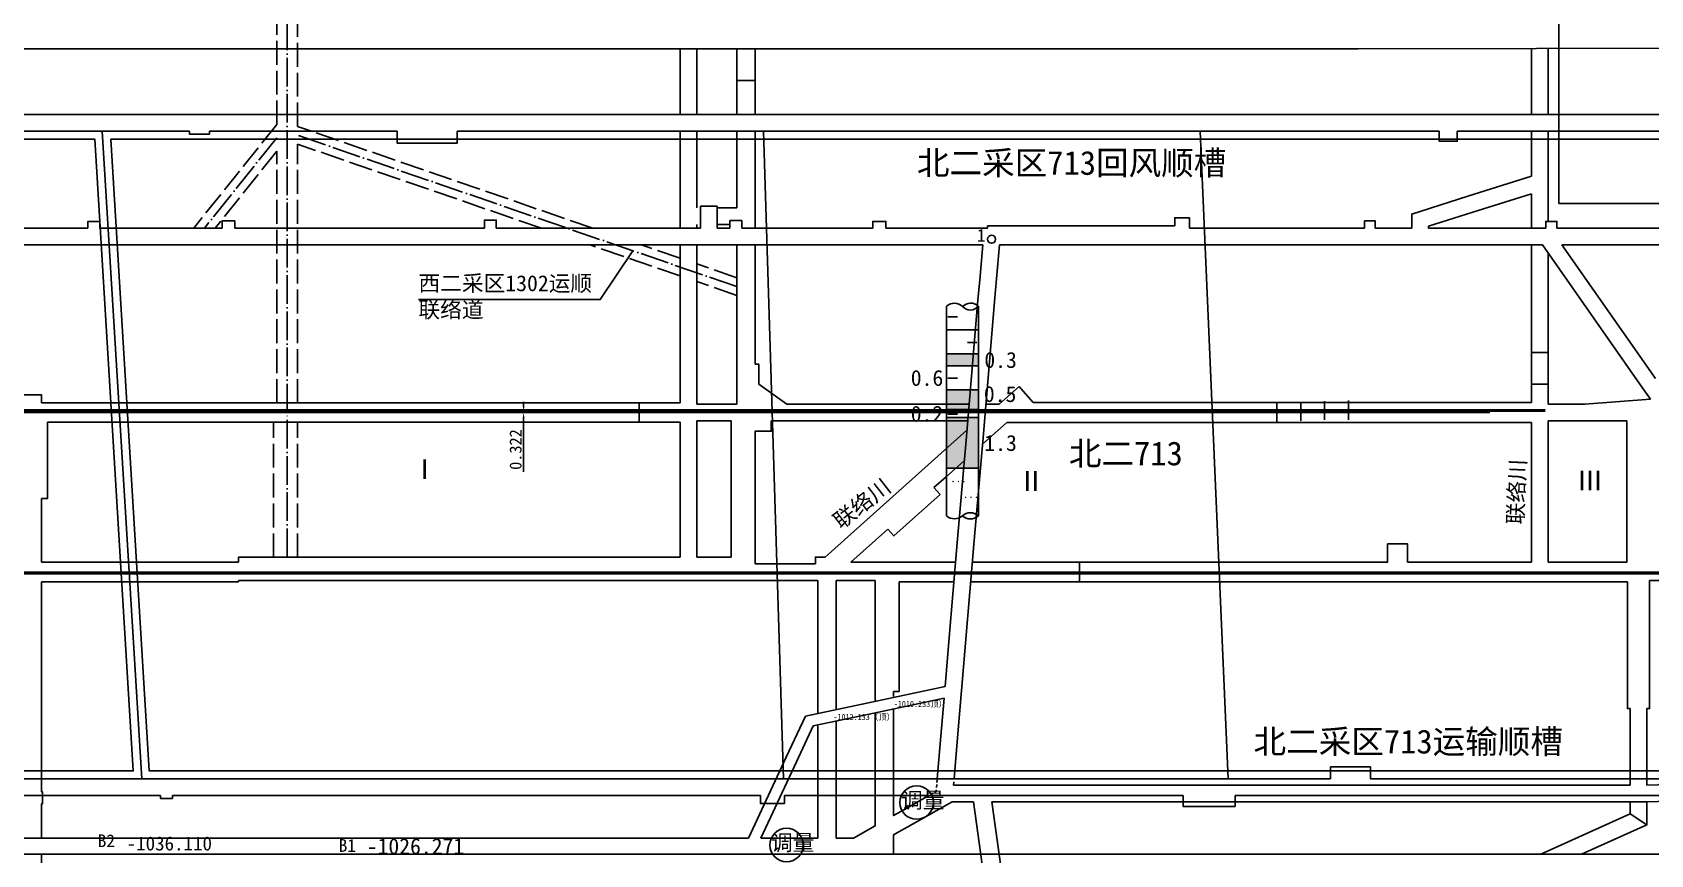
# Model space of a CAD drawing. Header units: millimetres. Extents: x 41513366 to 41522434, y 4590966 to 4600634.
# Drawn here: x 41517393.3 to 41517799.7, y 4596836.5 to 4597043 of the extents above; entities that cross this region are included whole.
import ezdxf

# ---------------------------------------------------------------- set-up
doc = ezdxf.new("R2010")
doc.units = ezdxf.units.MM
doc.header["$PDMODE"] = 35
doc.header["$PDSIZE"] = -5
for name, pattern in [('ACAD_ISO02W100', [15, 12, -3]), ('ACAD_ISO04W100', [30, 24, -3, 0, -3]), ('SJHD', [10, 8, -2]), ('新采区边界(5K)', [150, 125, -5, 15, -5])]:
    doc.linetypes.add(name, pattern=pattern)
doc.layers.get('0').update_dxf_attribs({"lineweight": 18})
doc.layers.get('Defpoints').update_dxf_attribs({"lineweight": 18})
for name, color, linetype, lineweight in [('12-2采区边界线', 7, 'Continuous', 18), ('12煤巷道', 7, 'Continuous', 18), ('2016年12煤进尺', 7, 'Continuous', 18), ('7煤工作面小柱状', 6, 'Continuous', 18), ('7煤工作面编号', 7, 'Continuous', 18), ('7煤巷道', 6, 'Continuous', 18), ('7煤巷道名称', 6, 'Continuous', 18), ('停采线', 255, 'Continuous', 18), ('图纸改动标记', 2, 'Continuous', 18), ('岩巷', 30, 'Continuous', 18), ('工作面月末位置', 7, 'Continuous', 18), ('设计', 4, 'Continuous', 18), ('采空区工作面颜色', 6, 'Continuous', 18)]:
    doc.layers.add(name, color=color, linetype=linetype, lineweight=lineweight)
doc.styles.add('仿宋_GB2312', font='')
doc.styles.add('图签仿宋', font='')
doc.styles.add('正体', font='')
doc.styles.add('正等线体', font='simhei.ttf')
doc.styles.get('仿宋_GB2312').set_extended_font_data('宋体')
doc.styles.get('图签仿宋').set_extended_font_data('宋体')
doc.styles.get('正体').set_extended_font_data('宋体')
doc.dimstyles.new('测量用', dxfattribs={"dimtxt": 3, "dimasz": 2, "dimexe": 0, "dimexo": 0, "dimgap": 0.5, "dimtad": 1, "dimdec": 3, "dimzin": 0, "dimdsep": 46, "dimtxsty": '图签仿宋', "dimcen": 0.09, "dimdle": 4, "dimaunit": 1, "dimadec": 3, "dimazin": 2, "dimtfac": 1, "dimtdec": 3, "dimtix": 1, "dimtmove": 0, "dimatfit": 3, "dimfxl": 1, "dimtolj": 1, "dimarcsym": 1})

# ---------------------------------------------------------------- blocks, each defined once
blk = doc.blocks.new('*D108')
at = {"layer": '2016年12煤进尺', "color": 0, "linetype": 'Continuous', "lineweight": -2, "ltscale": 2}
for p, q in [((41517516.68, 4596949.03), (41517516.68, 4596950.23)), ((41517516.68, 4596947.83), (41517516.68, 4596947.51)), ((41517516.68, 4596946.31), (41517516.68, 4596932.61))]:
    blk.add_line(p, q, dxfattribs=at)
at = {"layer": '2016年12煤进尺', "color": 0, "ltscale": 2}
for points in [[(41517516.48, 4596949.03), (41517516.88, 4596949.03), (41517516.68, 4596947.83)], [(41517516.48, 4596946.31), (41517516.88, 4596946.31), (41517516.68, 4596947.51)]]:
    blk.add_solid(points, dxfattribs=at)
at = {"layer": 'Defpoints', "color": 0, "ltscale": 2}
for p in [(41517516.68, 4596947.83), (41517516.68, 4596947.83), (41517516.68, 4596947.51)]:
    blk.add_point(p, dxfattribs=at)
at = {"layer": '2016年12煤进尺', "color": 0, "lineweight": -3, "ltscale": 2, "insert": (41517514.68, 4596938.24), "char_height": 3, "attachment_point": 5, "rotation": 90, "style": '图签仿宋'}
blk.add_mtext('\\A1;0.322', dxfattribs=at)

msp = doc.modelspace()

# ---------------------------------------------------------------- hatches: boundary and pattern name
at = {"layer": '7煤工作面小柱状', "lineweight": -3, "ltscale": 2}
h = msp.add_hatch(color=256, dxfattribs=at)
h.paths.add_polyline_path([(41517630.8907, 4596959.2566), (41517630.8907, 4596962.2566), (41517622.8907, 4596962.2566), (41517622.8907, 4596959.2566)], flags=0)
h.paths.add_polyline_path([(41517630.8907, 4596948.2566), (41517630.8907, 4596953.2566), (41517622.8907, 4596953.2566), (41517622.8907, 4596948.2566)], flags=0)
h.paths.add_polyline_path([(41517622.8907, 4596933.5566), (41517630.8907, 4596933.5566), (41517630.8907, 4596946.2566), (41517622.8907, 4596946.2566)], flags=0)

# ---------------------------------------------------------------- linework, layer by layer
at = {"lineweight": -3}
for points in [[(41517561.1, 4596999.3402), (41517561.1, 4596993.8402)], [(41517561.1, 4596999.3402), (41517561.1, 4596993.8402)], [(41517565.3, 4596999.3402), (41517565.3, 4596993.8402)], [(41517565.3, 4596999.3402), (41517565.3, 4596993.8402)]]:
    msp.add_lwpolyline(points, dxfattribs=at)
at = {"color": 4, "lineweight": -3}
msp.add_circle((41517634.221, 4596991.056), 1, dxfattribs=at)
at = {"layer": '12-2采区边界线', "linetype": '新采区边界(5K)', "lineweight": -3}
for points in [[(41517776.6939, 4597000), (41517776.6939, 4598825.0896)], [(41518500, 4597000), (41517776.6939, 4597000)]]:
    msp.add_lwpolyline(points, dxfattribs=at)
at = {"layer": '12煤巷道', "lineweight": -3}
for p, q in [((41517556, 4597038.8594), (41517556, 4597022.352)), ((41517560.2, 4597038.8593), (41517560.2, 4597022.352)), ((41517556, 4597018.152), (41517556, 4597013.24)), ((41517560.2, 4597018.152), (41517560.2, 4597013.24)), ((41517556, 4596993.8402), (41517556, 4597013.24)), ((41517560.2, 4597013.24), (41517560.2, 4596998.94)), ((41517574.8005, 4596998.9388), (41517574.8006, 4596993.8402)), ((41517560.2, 4596994.74), (41517560.2, 4596993.8402)), ((41517556, 4596989.639), (41517556, 4596981.6359)), ((41517560.2, 4596989.639), (41517560.2, 4596981.6359)), ((41517395.6, 4596949.939), (41517556, 4596949.939)), ((41517397.1, 4596945.139), (41517556, 4596945.139)), ((41517556, 4596945.139), (41517556, 4596933.4361)), ((41517560.2, 4596945.4361), (41517560.2, 4596911.189)), ((41517556, 4596933.4361), (41517556, 4596911.189)), ((41517445.044, 4596909.989), (41517445.044, 4596911.189)), ((41517556, 4596911.189), (41517445.044, 4596911.189)), ((41517586.7198, 4596909.5438), (41517574.8, 4596909.5415)), ((41517738.695, 4596909.989), (41517769.8, 4596909.989)), ((41517590.6, 4596905.3391), (41517445.044, 4596905.3392)), ((41517445.044, 4596905.3392), (41517445.044, 4596904.989)), ((41517605, 4596905.3391), (41517595.2, 4596905.3391)), ((41518023.664, 4596905.3389), (41517799.5, 4596905.339)), ((41517590.6, 4596884.338), (41517590.6, 4596872.1418)), ((41517595.2, 4596873.1195), (41517595.2, 4596884.338)), ((41517590.6, 4596868.8703), (41517590.6, 4596861.3382)), ((41517595.2, 4596861.3382), (41517595.2, 4596869.848)), ((41517595.2, 4596861.3382), (41517595.2, 4596840.649)), ((41517772.1439, 4596836.5991), (41517794.6, 4596846.7123)), ((41517798.8, 4596843.9997), (41517798.8, 4596846.714)), ((41517782.3619, 4596836.596), (41517798.8, 4596843.9997))]:
    msp.add_line(p, q, dxfattribs=at)
for points in [[(41517570.2, 4597038.859), (41517570.2, 4597030.878)], [(41517574.8005, 4597030.878), (41517574.8005, 4597038.8591)], [(41517570.2, 4597030.878), (41517570.2, 4597022.352)], [(41517574.8005, 4597022.352), (41517574.8005, 4597030.878)], [(41517570.2, 4597018.152), (41517570.2, 4597000.939)], [(41517574.8, 4597000.939), (41517574.8005, 4597018.152)], [(41517570.1992, 4596998.9392), (41517570.2, 4597000.939)], [(41517574.7992, 4596998.9392), (41517574.8, 4597000.939)], [(41517570.1992, 4596998.9392), (41517565.3, 4596998.9398)], [(41517568.509, 4596994.7394), (41517565.3, 4596994.7398)], [(41517570.2, 4596989.639), (41517570.2, 4596984.143)], [(41517574.8, 4596984.143), (41517574.8, 4596989.639)], [(41517556, 4596981.6359), (41517556, 4596949.939)], [(41517560.2, 4596949.6359), (41517560.2, 4596981.6359)], [(41517570.2, 4596984.143), (41517570.2, 4596967.143)], [(41517574.8, 4596967.143), (41517574.8, 4596984.143)], [(41517570.2, 4596967.143), (41517570.2, 4596953.143)], [(41517574.8, 4596959.636), (41517574.8, 4596967.143)], [(41517769.8, 4596954.6367), (41517769.8, 4596962.645)], [(41517774, 4596954.6367), (41517774, 4596962.645)], [(41517574.8, 4596959.636), (41517575.8, 4596959.636), (41517575.8, 4596954.636), (41517582.8, 4596949.636)], [(41517570.2, 4596953.143), (41517570.2, 4596949.6359)], [(41517636.159, 4596949.6362), (41517641.1456, 4596954.0302)], [(41517641.1456, 4596954.0302), (41517641.5219, 4596953.6044)], [(41517644.666, 4596950.0362), (41517641.5219, 4596953.6044)], [(41517769.8, 4596950.0367), (41517769.8, 4596954.6367)], [(41517774, 4596949.6367), (41517774, 4596954.6367)], [(41517395.6, 4596949.939), (41517395.6, 4596951.9389), (41517391, 4596951.9389), (41517391, 4596949.939)], [(41517560.2, 4596949.6359), (41517570.2, 4596949.6359)], [(41517582.8, 4596949.636), (41517628.5776, 4596949.6362)], [(41517632.7928, 4596949.6362), (41517636.159, 4596949.6362)], [(41517644.666, 4596950.0362), (41517769.8, 4596950.0367)], [(41517774, 4596949.6367), (41517783.195, 4596949.6368)], [(41517397.1, 4596945.139), (41517397.1, 4596925.939), (41517395.6, 4596925.939)], [(41517560.2, 4596945.4361), (41517568.8, 4596945.4361)], [(41517568.7999, 4596945.4361), (41517568.8, 4596917.6021), (41517568.8, 4596911.189)], [(41517574.8, 4596909.5387), (41517574.8, 4596917.6021), (41517574.7999, 4596924.7097), (41517574.7999, 4596934.7098), (41517574.8, 4596942.8362), (41517578.8866, 4596942.8362), (41517578.8866, 4596945.4362), (41517611.7999, 4596945.4363), (41517628.2204, 4596945.4363)], [(41517631.9374, 4596939.579), (41517638.0312, 4596945.0362)], [(41517638.0312, 4596945.0362), (41517769.8, 4596945.0367)], [(41517769.8, 4596909.989), (41517769.8, 4596945.0367)], [(41517773.9695, 4596945.4369), (41517793.763, 4596945.437)], [(41517774, 4596909.989), (41517774, 4596923.5479), (41517774, 4596934.5387), (41517774, 4596945.4369)], [(41517793.763, 4596909.989), (41517793.763, 4596945.437)], [(41517628.0232, 4596943.1182), (41517592.4052, 4596911.2212), (41517589.982, 4596911.2212), (41517589.9846, 4596909.5387)], [(41517622.8033, 4596931.3992), (41517627.3747, 4596935.493)], [(41517608.1278, 4596918.2569), (41517609.6756, 4596916.5286), (41517621.2968, 4596926.9357), (41517619.749, 4596928.664)], [(41517619.749, 4596928.664), (41517622.8033, 4596931.3992)], [(41517395.6, 4596925.939), (41517395.6, 4596909.989)], [(41517601.9448, 4596912.7198), (41517608.1278, 4596918.2569)], [(41517598.8953, 4596909.989), (41517601.9448, 4596912.7198)], [(41517738.695, 4596909.989), (41517738.695, 4596914.539), (41517733.695, 4596914.539), (41517733.695, 4596909.989)], [(41517395.6, 4596909.989), (41517445.044, 4596909.989)], [(41517568.8, 4596911.189), (41517560.2, 4596911.189)], [(41517586.7198, 4596909.5438), (41517589.9846, 4596909.5387)], [(41517598.8953, 4596909.989), (41517625.2056, 4596909.989)], [(41517629.4208, 4596909.989), (41517656.293, 4596909.989)], [(41517656.293, 4596909.989), (41517733.703, 4596909.989)], [(41517774, 4596909.989), (41517793.763, 4596909.989)], [(41517395.6, 4596904.989), (41517395.6, 4596890.237)], [(41517395.6, 4596904.989), (41517445.044, 4596904.989)], [(41517590.6, 4596905.3391), (41517590.6, 4596896.338)], [(41517595.2, 4596905.3391), (41517595.2, 4596896.338)], [(41517605, 4596905.3391), (41517605, 4596891.334), (41517605, 4596879.334), (41517605, 4596875.2025)], [(41517611, 4596904.989), (41517611, 4596891.334), (41517611, 4596879.334)], [(41517611, 4596904.989), (41517624.7804, 4596904.989)], [(41517628.9955, 4596904.989), (41517656.293, 4596904.989)], [(41517656.293, 4596904.989), (41517733.703, 4596904.989)], [(41517733.703, 4596904.989), (41517793.903, 4596904.989)], [(41517794.6, 4596853.972), (41517794.6, 4596859.939), (41517794.6, 4596866.939), (41517794.6, 4596873.174), (41517793.903, 4596873.174), (41517793.903, 4596904.989)], [(41517799.5, 4596905.339), (41517799.5, 4596873.174), (41517798.8, 4596873.174), (41517798.8, 4596866.939), (41517798.8, 4596859.939), (41517798.8, 4596853.9739)], [(41517590.6, 4596896.338), (41517590.6, 4596884.338)], [(41517595.2, 4596896.338), (41517595.2, 4596884.338)], [(41517395.6, 4596890.237), (41517395.6, 4596860.264)], [(41517609.6, 4596876.1802), (41517609.6, 4596877.439), (41517611, 4596877.439), (41517611, 4596879.334)], [(41517605, 4596871.931), (41517605, 4596850.3333), (41517605, 4596843.72), (41517599.5488, 4596840.649)], [(41517609.6, 4596850.3333), (41517609.6, 4596872.9087)], [(41517395.6, 4596860.264), (41517395.6, 4596852.264), (41517395.8799, 4596852.264), (41517395.8799, 4596849.264), (41517395.6, 4596849.264), (41517395.6, 4596844.26), (41517395.6, 4596840.649)], [(41517590.6, 4596840.649), (41517590.6, 4596861.3382)], [(41517798.8, 4596853.9739), (41517826.389, 4596854.7754)], [(41517794.6, 4596853.972), (41517786.6682, 4596853.9875), (41517765.668, 4596853.9855), (41517743.368, 4596853.9834), (41517715.368, 4596853.9807), (41517709.368, 4596853.9801), (41517683.3647, 4596853.9777), (41517624.6565, 4596853.972)], [(41517798.8, 4596849.7721), (41517826.561, 4596850.5787)], [(41517612.3163, 4596847.8417), (41517609.6, 4596846.3114), (41517609.6, 4596850.3333)], [(41517629.6691, 4596849.772), (41517624.2993, 4596849.772)], [(41517637.7205, 4596791.6965), (41517629.6691, 4596849.772)], [(41517794.6, 4596849.772), (41517786.6682, 4596849.772), (41517765.668, 4596849.772), (41517743.368, 4596849.772), (41517715.368, 4596849.772), (41517709.368, 4596849.772), (41517683.3647, 4596849.772), (41517634.3131, 4596849.772)], [(41517643.227, 4596785.4757), (41517634.3131, 4596849.772)], [(41517794.6, 4596846.714), (41517794.6, 4596849.772)], [(41517794.6, 4596846.714), (41517794.6, 4596849.772)], [(41517798.8, 4596846.714), (41517798.8, 4596849.7721)], [(41517798.8, 4596846.714), (41517798.8, 4596849.7721)], [(41517614.3778, 4596844.1824), (41517609.6, 4596841.4908), (41517609.6, 4596836.5895)], [(41517599.5488, 4596840.649), (41517595.2, 4596840.649)], [(41517395.6, 4596836.6442), (41517395.6, 4596813.737)]]:
    msp.add_lwpolyline(points, dxfattribs=at)
at = {"layer": '12煤巷道', "color": 7, "lineweight": -3}
for points in [[(41517769.8, 4597022.352), (41517769.8, 4597038.9601)], [(41517774, 4597022.352), (41517774, 4597038.9699)], [(41517769.8, 4597008.9303), (41517769.8, 4597018.152)], [(41517774, 4597008.9303), (41517774, 4597018.152)], [(41517769.8, 4597006.8984), (41517769.8, 4597008.9303)], [(41517774, 4597004.725), (41517774, 4597008.9303)], [(41517769.8, 4596993.8406), (41517769.8, 4597002.4925)], [(41517774, 4596995.539), (41517774, 4597004.725)], [(41517769.8, 4596981.725), (41517769.8, 4596989.639)], [(41517797.6502, 4596953.8162), (41517772.5669, 4596989.639)], [(41517800.9268, 4596956.1105), (41517777.45, 4596989.639)], [(41517774, 4596981.725), (41517774, 4596987.5923)], [(41517769.8, 4596962.645), (41517769.8, 4596981.725)], [(41517774, 4596962.645), (41517774, 4596981.725)], [(41517799.7252, 4596950.8528), (41517797.6502, 4596953.8162)], [(41517783.195, 4596949.6368), (41517799.7252, 4596950.8528)]]:
    msp.add_lwpolyline(points, dxfattribs=at)
at = {"layer": '2016年12煤进尺', "color": 1, "lineweight": -3, "ltscale": 2}
msp.add_line((41517110.9781, 4596948.183), (41517773.213, 4596948.185), dxfattribs=at)
at = {"layer": '2016年12煤进尺', "color": 0, "lineweight": -3, "ltscale": 2}
for p, q in [((41517545.734, 4596945.139), (41517545.734, 4596949.939)), ((41517152.852, 4596947.512), (41517759.3458, 4596947.512)), ((41517656.293, 4596909.989), (41517656.293, 4596904.989)), ((41517794.6, 4596849.772), (41517798.8, 4596849.7721)), ((41517794.6, 4596846.714), (41517798.8, 4596843.9997))]:
    msp.add_line(p, q, dxfattribs=at)
at = {"layer": '2016年12煤进尺', "color": 6, "lineweight": -3, "ltscale": 2}
for p, q in [((41517705.862, 4596948.1838), (41517705.862, 4596950.1338)), ((41517705.862, 4596948.1838), (41517705.862, 4596945.2838)), ((41517711.862, 4596948.1839), (41517711.862, 4596950.1039)), ((41517711.862, 4596948.1839), (41517711.862, 4596945.4539)), ((41517717.862, 4596948.184), (41517717.862, 4596950.384)), ((41517717.862, 4596948.184), (41517717.862, 4596945.684)), ((41517723.862, 4596948.1841), (41517723.862, 4596950.5341)), ((41517723.862, 4596948.1865), (41517723.862, 4596945.7365))]:
    msp.add_line(p, q, dxfattribs=at)
at = {"layer": '2016年12煤进尺', "color": 2, "lineweight": -3, "ltscale": 2}
msp.add_line((41517773.214, 4596947.834), (41517182.6113, 4596947.834), dxfattribs=at)
at = {"layer": '2016年12煤进尺', "color": 3, "lineweight": -3, "ltscale": 2}
msp.add_lwpolyline([(41517544.1441, 4596988.1436), (41517535.9094, 4596975.9138), (41517490.2611, 4596975.9138)], dxfattribs=at)
at = {"layer": '7煤工作面小柱状', "color": 6, "lineweight": -3, "ltscale": 2}
for p, q in [((41517623.2692, 4596971.5997), (41517625.6211, 4596971.5997)), ((41517622.8907, 4596968.2566), (41517630.8907, 4596968.2566)), ((41517628.1611, 4596965.115), (41517630.513, 4596965.115)), ((41517622.8907, 4596962.2566), (41517630.8907, 4596962.2566)), ((41517622.8907, 4596959.2566), (41517630.8907, 4596959.2566)), ((41517623.2692, 4596956.1349), (41517625.6211, 4596956.1349)), ((41517622.8907, 4596953.2566), (41517630.8907, 4596953.2566)), ((41517622.8907, 4596948.2566), (41517630.8907, 4596948.2566)), ((41517622.8907, 4596946.2566), (41517630.8907, 4596946.2566)), ((41517623.2692, 4596947.0835), (41517625.6211, 4596947.0835)), ((41517622.8907, 4596933.5566), (41517630.8907, 4596933.5566))]:
    msp.add_line(p, q, dxfattribs=at)
at = {"layer": '7煤工作面小柱状', "lineweight": -3, "ltscale": 2}
for points in [[(41517622.8907, 4596921.5566), (41517622.8907, 4596974.2566)], [(41517630.8907, 4596921.5566), (41517630.8907, 4596974.2566)]]:
    msp.add_lwpolyline(points, dxfattribs=at)
at = {"layer": '7煤工作面小柱状', "color": 6, "lineweight": -3, "ltscale": 2}
for centre, radius, start, end in [((41517624.8809, 4596971.9217), 3.0681, 47.506013, 130.442593), ((41517628.9523, 4596972.1428), 2.8569, 48.703615, 134.401394), ((41517628.8935, 4596975.7663), 2.5036, 219.201967, 322.914765), ((41517624.8907, 4596924.0325), 3.1828, 231.06896, 308.931041), ((41517628.8907, 4596919.4565), 2.9001, 46.398529, 133.601471), ((41517628.8907, 4596923.9299), 3.1036, 229.87848, 310.12152)]:
    msp.add_arc(centre, radius, start, end, dxfattribs=at)
at = {"layer": '7煤巷道', "lineweight": -3}
for p, q in [((41517484.964, 4597018.152), (41517437.756, 4597018.152)), ((41517499.964, 4597018.152), (41517746.662, 4597018.152)), ((41517719.361, 4596855.5217), (41517562.4986, 4596855.5217)), ((41518453.659, 4596855.5217), (41517729.361, 4596855.5217)), ((41517576.18, 4596851.3217), (41517562.4986, 4596851.3217)), ((41517682.361, 4596851.3217), (41517582.18, 4596851.3217)), ((41518057.077, 4596851.3217), (41517695.361, 4596851.3217))]:
    msp.add_line(p, q, dxfattribs=at)
for points in [[(41516888.9049, 4597038.7938), (41516936.5321, 4597038.839), (41517027.8242, 4597038.872), (41517112.1571, 4597038.874), (41517195.2311, 4597038.876), (41517286.0559, 4597038.873), (41517372.3387, 4597038.866), (41517412.4598, 4597038.864), (41517480.2639, 4597038.862), (41517568.3309, 4597038.859), (41517642.865, 4597038.86), (41517726.2599, 4597038.858), (41517815.8289, 4597039.068), (41517897.8161, 4597039.07), (41517944.1674, 4597039.075), (41518036.8515, 4597039.06), (41518135.2533, 4597039.07), (41518173.7071, 4597039.071), (41518255.4927, 4597039.088), (41518355.2956, 4597039.076), (41518483.7683, 4597039.0882)], [(41517381.805, 4597022.352), (41518434.4628, 4597022.352)], [(41517286.093, 4597018.152), (41517432.756, 4597018.152)], [(41517432.756, 4597018.152), (41517432.756, 4597017.452), (41517437.756, 4597017.452), (41517437.756, 4597018.152)], [(41517484.964, 4597018.152), (41517484.964, 4597015.152), (41517499.964, 4597015.152), (41517499.964, 4597018.152)], [(41517746.662, 4597018.152), (41517746.662, 4597015.652), (41517751.162, 4597015.652), (41517751.162, 4597018.152)], [(41517751.162, 4597018.152), (41518433.0287, 4597018.152)], [(41517339.8966, 4596855.5217), (41517451.4166, 4596855.5217)], [(41517562.4986, 4596855.5217), (41517451.4166, 4596855.5217)], [(41517719.361, 4596855.5217), (41517719.361, 4596858.5217), (41517729.361, 4596858.5217), (41517729.361, 4596855.5217)], [(41517425.476, 4596851.3217), (41517339.8966, 4596851.3217)], [(41517425.476, 4596851.3217), (41517425.476, 4596850.6217), (41517428.476, 4596850.6217), (41517428.476, 4596851.3217)], [(41517451.4166, 4596851.3217), (41517428.476, 4596851.3217)], [(41517562.4986, 4596851.3217), (41517451.4166, 4596851.3217)], [(41517576.18, 4596851.3217), (41517576.18, 4596849.3217), (41517582.18, 4596849.3217), (41517582.18, 4596851.3217)], [(41517695.361, 4596851.3217), (41517695.361, 4596848.6217), (41517682.361, 4596848.6217), (41517682.361, 4596851.3217)]]:
    msp.add_lwpolyline(points, dxfattribs=at)
at = {"layer": '7煤巷道', "lineweight": -3, "ltscale": 10}
msp.add_lwpolyline([(41516891.328, 4596836.705), (41517078.4861, 4596836.704), (41517174.0472, 4596836.728), (41517221.9, 4596836.728), (41517264.814, 4596836.625), (41517307.0752, 4596836.622), (41517398.6922, 4596836.645), (41517442.591, 4596836.645), (41517530.2869, 4596836.622), (41517613.3714, 4596836.588), (41517652.4366, 4596836.581), (41517742.985, 4596836.608), (41517834.927, 4596836.58), (41517927.2781, 4596836.578), (41517966.5492, 4596836.587), (41518013.0637, 4596836.591)], dxfattribs=at)
at = {"layer": '图纸改动标记', "color": 3, "linetype": 'ACAD_ISO02W100', "lineweight": -3, "ltscale": 0.5}
for p, q in [((41517454.7, 4597019.8783), (41517454.7, 4597130.99)), ((41517459.9, 4597019.373), (41517459.9, 4597130.99)), ((41517454.7, 4597019.8783), (41517433.8349, 4596993.84)), ((41517534.0509, 4596993.8401), (41517459.9, 4597019.373)), ((41517454.7, 4597013.1617), (41517439.217, 4596993.84)), ((41517454.7, 4596949.939), (41517454.7, 4597013.1617)), ((41517459.9, 4596949.939), (41517459.9, 4597014.931)), ((41517521.1507, 4596993.8401), (41517459.9, 4597014.931)), ((41517556, 4596981.8402), (41517533.3513, 4596989.639)), ((41517556, 4596986.2822), (41517546.2515, 4596989.639)), ((41517570.2, 4596981.3927), (41517560.2, 4596984.836)), ((41517570.2, 4596976.9506), (41517560.2, 4596980.394)), ((41517453.9, 4596911.189), (41517453.9, 4596945.139)), ((41517459.9, 4596911.189), (41517459.9, 4596945.139))]:
    msp.add_line(p, q, dxfattribs=at)
at = {"layer": '图纸改动标记', "color": 0, "lineweight": -3, "ltscale": 2}
msp.add_line((41517445.044, 4596904.989), (41517445.044, 4596904.989), dxfattribs=at)
at = {"layer": '图纸改动标记', "color": 4, "linetype": 'ByBlock', "lineweight": -3, "ltscale": 2}
for points in [[(41517574.8, 4596959.636), (41517575.8, 4596959.636), (41517575.8, 4596954.636)], [(41517575.8, 4596954.636), (41517582.8, 4596949.636)], [(41519402.272, 4596907.039), (41516489.893, 4596907.039)]]:
    msp.add_lwpolyline(points, dxfattribs=at)
at = {"layer": '图纸改动标记', "color": 3, "lineweight": -3, "ltscale": 2}
msp.add_lwpolyline([(41519281.9457, 4596907.439), (41516490.0198, 4596907.439)], dxfattribs=at)
at = {"layer": '图纸改动标记', "lineweight": -3, "ltscale": 2}
for centre in [(41517615.4049, 4596849.5817), (41517582.7338, 4596838.909)]:
    msp.add_circle(centre, 4.2, dxfattribs=at)
at = {"layer": '岩巷', "color": 0, "linetype": 'ByBlock', "lineweight": -3, "ltscale": 0.5}
for p, q in [((41517574.8, 4597030.878), (41517570.2, 4597030.878)), ((41517769.8, 4596962.645), (41517774, 4596962.645))]:
    msp.add_line(p, q, dxfattribs=at)
at = {"layer": '岩巷', "lineweight": -3}
for p, q in [((41517683.92, 4596993.8406), (41517727.8889, 4596993.8406)), ((41517730.5889, 4596993.8406), (41517739.76, 4596993.8406)), ((41517554.735, 4596989.639), (41517560.733, 4596989.639)), ((41517674.262, 4596989.6512), (41517765.1764, 4596989.6342)), ((41517602.8775, 4596874.5469), (41517622.5468, 4596878.7275)), ((41517603.4596, 4596871.808), (41517622.2989, 4596875.8122)), ((41517582.6609, 4596860.9934), (41517587.4522, 4596871.2683)), ((41517587.4522, 4596871.2683), (41517602.8775, 4596874.5469)), ((41517589.3998, 4596868.8197), (41517603.4596, 4596871.808)), ((41517585.1985, 4596859.81), (41517589.3998, 4596868.8197)), ((41517573.1741, 4596840.649), (41517582.6609, 4596860.9934)), ((41517576.2636, 4596840.649), (41517585.1985, 4596859.81))]:
    msp.add_line(p, q, dxfattribs=at)
for points in [[(41517769.8, 4597006.8984), (41517753.7929, 4597001.825), (41517739.76, 4596997.3774), (41517739.76, 4596993.8406)], [(41517765.1772, 4596993.8406), (41517743.96, 4596993.8406), (41517743.96, 4596994.3026), (41517755.0618, 4596997.8213), (41517769.8, 4597002.4925)], [(41517561.1, 4596999.3402), (41517565.3, 4596999.3402)], [(41517561.1, 4596999.3402), (41517561.1, 4596993.8402)], [(41517565.3, 4596999.3402), (41517565.3, 4596993.8402)], [(41517386.851, 4596993.8399), (41517406.851, 4596993.8399)], [(41517406.851, 4596993.8399), (41517407.251, 4596993.8399)], [(41517410.251, 4596993.8399), (41517410.251, 4596995.5399), (41517407.251, 4596995.5399), (41517407.251, 4596993.8399)], [(41517410.251, 4596993.8399), (41517429.918, 4596993.8399), (41517440.951, 4596993.84)], [(41517444.151, 4596993.84), (41517444.151, 4596995.64), (41517440.951, 4596995.64), (41517440.951, 4596993.84)], [(41517444.151, 4596993.84), (41517461.026, 4596993.84), (41517471.166, 4596993.84), (41517506.479, 4596993.8401)], [(41517506.479, 4596993.8401), (41517506.818, 4596993.8401)], [(41517509.818, 4596993.8401), (41517509.818, 4596995.8401), (41517506.818, 4596995.8401), (41517506.818, 4596993.8401)], [(41517509.818, 4596993.8401), (41517554.735, 4596993.8402), (41517560.733, 4596993.8402)], [(41517560.733, 4596993.8402), (41517561.1, 4596993.8402)], [(41517565.3, 4596993.8402), (41517568.509, 4596993.8402)], [(41517571.509, 4596993.8402), (41517571.509, 4596995.7402), (41517568.509, 4596995.7402), (41517568.509, 4596993.8402)], [(41517571.509, 4596993.8402), (41517591.737, 4596993.8403), (41517604.366, 4596993.8403), (41517604.366, 4596995.5403), (41517607.666, 4596995.5403), (41517607.666, 4596993.8403), (41517633.22, 4596993.8404)], [(41517633.22, 4596994.439), (41517633.22, 4596993.839)], [(41517633.22, 4596994.439), (41517680.22, 4596994.439)], [(41517680.22, 4596994.439), (41517680.22, 4596996.439), (41517683.92, 4596996.439), (41517683.92, 4596994.439)], [(41517683.92, 4596994.439), (41517683.92, 4596993.839)], [(41517730.5889, 4596993.8406), (41517730.5889, 4596995.6406), (41517727.8889, 4596995.6406), (41517727.8889, 4596993.8406)], [(41517765.1772, 4596993.8406), (41517773.3872, 4596993.8406)], [(41517776.1872, 4596993.839), (41517776.1872, 4596995.539), (41517773.3872, 4596995.539), (41517773.3872, 4596993.839)], [(41517776.1872, 4596993.8406), (41517813.6802, 4596993.8407)], [(41517386.851, 4596989.639), (41517406.851, 4596989.639), (41517429.918, 4596989.639)], [(41517429.918, 4596989.639), (41517461.026, 4596989.639)], [(41517461.026, 4596989.639), (41517471.166, 4596989.639)], [(41517471.166, 4596989.639), (41517506.479, 4596989.639)], [(41517506.479, 4596989.639), (41517554.735, 4596989.639)], [(41517560.733, 4596989.639), (41517591.737, 4596989.639), (41517631.9798, 4596989.639)], [(41517631.2258, 4596980.7728), (41517631.9798, 4596989.639)], [(41517634.9869, 4596975.4349), (41517636.195, 4596989.639)], [(41517636.195, 4596989.639), (41517674.262, 4596989.639)], [(41517765.1764, 4596989.639), (41517772.5669, 4596989.639)], [(41517777.45, 4596989.639), (41518046.378, 4596989.639), (41518046.378, 4596989.039)], [(41517630.802, 4596975.7908), (41517631.2258, 4596980.7728)], [(41517628.5733, 4596949.5854), (41517630.802, 4596975.7908)], [(41517632.7582, 4596949.2295), (41517634.9869, 4596975.4349)], [(41517627.8106, 4596940.6178), (41517628.5733, 4596949.5854)], [(41517631.9955, 4596940.2619), (41517632.7582, 4596949.2295)], [(41517625.6979, 4596915.7776), (41517627.8106, 4596940.6178)], [(41517629.8828, 4596915.4217), (41517631.9955, 4596940.2619)], [(41517623.5049, 4596889.9929), (41517625.6979, 4596915.7776)], [(41517627.6898, 4596889.6369), (41517629.8828, 4596915.4217)], [(41517622.5468, 4596878.7275), (41517623.5049, 4596889.9929)], [(41517625.6685, 4596865.8707), (41517627.6898, 4596889.6369)], [(41517621.4836, 4596866.2267), (41517622.2989, 4596875.8122)], [(41517620.5732, 4596855.5217), (41517621.4836, 4596866.2267)], [(41517624.7883, 4596855.5217), (41517625.6685, 4596865.8707)], [(41517620.5732, 4596855.3741), (41517620.5007, 4596854.6235)], [(41517624.7232, 4596854.7446), (41517624.6548, 4596853.9718)], [(41517618.4935, 4596851.3217), (41517612.3163, 4596847.8417)], [(41517618.9637, 4596851.5838), (41517619.5676, 4596851.9218)], [(41517619.8433, 4596852.0688), (41517620.2478, 4596852.3095)], [(41517620.2933, 4596852.7908), (41517620.2468, 4596852.3095)], [(41517620.438, 4596854.1086), (41517620.3655, 4596853.3581)], [(41517624.2993, 4596849.7718), (41517614.3778, 4596844.1824)], [(41517573.1741, 4596840.649), (41517391, 4596840.649)], [(41517590.6, 4596840.649), (41517576.2636, 4596840.649)]]:
    msp.add_lwpolyline(points, dxfattribs=at)
at = {"layer": '岩巷', "color": 0, "linetype": 'ByBlock', "lineweight": -3, "ltscale": 0.5}
msp.add_lwpolyline([(41517774, 4596954.6367), (41517769.8, 4596954.6367)], dxfattribs=at)
at = {"layer": '工作面月末位置', "color": 102, "lineweight": -3}
for p, q in [((41517576.946, 4597018.152), (41517581.928, 4596855.5217)), ((41517686.568, 4597018.152), (41517693.61, 4596855.5217))]:
    msp.add_line(p, q, dxfattribs=at)
at = {"layer": '工作面月末位置', "color": 241, "lineweight": -3}
msp.add_lwpolyline([(41517420.7791, 4596855.5217), (41517410.8731, 4597018.152)], dxfattribs=at)
at = {"layer": '设计', "color": 1, "linetype": 'ACAD_ISO04W100', "lineweight": -3, "ltscale": 0.3}
for p, q in [((41517457.3, 4596947.539), (41517457.3, 4597130.99)), ((41517570.199, 4596979.172), (41517459.9, 4597017.152)), ((41517454.7, 4597016.52), (41517436.526, 4596993.84)), ((41517457.3, 4596911.189), (41517457.3, 4596947.539))]:
    msp.add_line(p, q, dxfattribs=at)
at = {"layer": '采空区工作面颜色', "color": 241, "lineweight": -3}
msp.add_lwpolyline([(41516927.7373, 4597016.152), (41517408.9913, 4597016.152), (41517418.6536, 4596857.5217), (41516933.4795, 4596857.5217)], close=True, dxfattribs=at)
at = {"layer": '采空区工作面颜色', "color": 102, "lineweight": -3}
msp.add_lwpolyline([(41518383.1467, 4597016.1528), (41518381.1368, 4596857.5217), (41517422.661, 4596857.5217), (41517412.9986, 4597016.1528), (41518383.1467, 4597016.1528)], dxfattribs=at)

# ---------------------------------------------------------------- texts
at = {"color": 4, "lineweight": -3, "insert": (41517632.7251, 4596992.044), "char_height": 3.2, "width": 1.429213, "attachment_point": 6, "style": '正等线体'}
msp.add_mtext('1', dxfattribs=at)
at = {"layer": '12煤巷道', "lineweight": -3, "char_height": 1.5, "attachment_point": 4, "style": '正等线体'}
for s, insert, width in [('-1010.233顶）', (41517609.6303, 4596874.2401), 19.023876), ('-1012.133（顶）', (41517594.4671, 4596870.9717), 22.259831)]:
    msp.add_mtext(s, dxfattribs=dict(at, insert=insert, width=width))
at = {"layer": '7煤工作面小柱状', "color": 6, "lineweight": -3, "ltscale": 2, "attachment_point": 1, "style": '正等线体'}
for s, insert, char_height, width in [('0.3', (41517632.4016, 4596962.7394), 4, 15.345433), ('0.6', (41517613.9179, 4596958.222), 4, 9.586523), ('0.5', (41517632.2769, 4596954.1717), 4, 15.345433), ('0.2', (41517613.9179, 4596949.222), 4, 9.586523), ('1.3', (41517632.4016, 4596941.8894), 4, 15.345433), ('...', (41517623.8503, 4596932.0556), 2, 26.131101), ('...', (41517627.0124, 4596928.0892), 2, 26.131101)]:
    msp.add_mtext(s, dxfattribs=dict(at, insert=insert, char_height=char_height, width=width))
at = {"layer": '7煤工作面编号', "color": 6, "linetype": 'SJHD', "lineweight": -3, "insert": (41517667.9359, 4596933.6847), "char_height": 6, "width": 234.47629, "attachment_point": 8, "style": '正等线体'}
msp.add_mtext('{\\fSimSun|b0|i0|c134|p49;北二713}', dxfattribs=at)
at = {"layer": '7煤巷道名称', "color": 6, "lineweight": -3, "insert": (41517615.4666, 4597013.2264), "char_height": 6, "width": 197.9996, "attachment_point": 1, "style": '仿宋_GB2312'}
msp.add_mtext('北二采区713回风顺槽', dxfattribs=at)
at = {"layer": '7煤巷道名称', "color": 6, "linetype": 'SJHD', "lineweight": -3, "insert": (41517738.8713, 4596861.2185), "char_height": 6, "width": 234.47629, "attachment_point": 8, "style": '仿宋_GB2312'}
msp.add_mtext('北二采区713运输顺槽', dxfattribs=at)
at = {"layer": '停采线', "color": 3, "lineweight": -3, "insert": (41517490.2723, 4596982.0266), "char_height": 4, "width": 233.64824, "attachment_point": 1, "rotation": 359.949083, "style": '仿宋_GB2312'}
msp.add_mtext('西二采区1302运顺\\P联络道', dxfattribs=at)
at = {"layer": '图纸改动标记', "color": 0, "lineweight": -3, "ltscale": 2, "char_height": 4, "width": 36.845397, "attachment_point": 1, "style": '仿宋_GB2312'}
for insert, rotation in [((41517763.7001, 4596919.5617), 87.463521), ((41517593.9182, 4596921.2311), 37.866865)]:
    msp.add_mtext('联络川', dxfattribs=dict(at, insert=insert, rotation=rotation))
at = {"layer": '图纸改动标记', "lineweight": -3, "ltscale": 2, "char_height": 4, "width": 11.664356, "attachment_point": 1, "style": '仿宋_GB2312'}
for insert in [(41517611.4713, 4596852.1863), (41517578.8001, 4596841.5136)]:
    msp.add_mtext('调量', dxfattribs=dict(at, insert=insert))
at = {"layer": '岩巷', "lineweight": -3, "style": '正等线体'}
for s, insert, char_height, width, attachment_point in [('B2', (41517414.0593, 4596839.9824), 3.2, 6.202247, 6), ('-1036.110', (41517416.9855, 4596839.2714), 3.5, 33.476124, 4), ('B1', (41517474.5858, 4596838.8037), 3.2, 5.204494, 6), ('-1026.271', (41517477.2755, 4596838.5834), 4, 36.910112, 4)]:
    msp.add_mtext(s, dxfattribs=dict(at, insert=insert, char_height=char_height, width=width, attachment_point=attachment_point))
at = {"layer": '工作面月末位置', "color": 102, "lineweight": -3, "char_height": 5, "attachment_point": 1, "style": '正体'}
for s, insert, width in [(' Ⅰ', (41517485.016, 4596935.7977), 24.361809), (' Ⅱ', (41517637.3959, 4596932.8587), 27.723618), ('Ⅲ', (41517781.0911, 4596932.9545), 19.839196)]:
    msp.add_mtext(s, dxfattribs=dict(at, insert=insert, width=width))

# ---------------------------------------------------------------- dimensions: what is measured, and where the dimension line sits
at = {"layer": '2016年12煤进尺', "color": 2, "lineweight": -3, "ltscale": 2}
dim = msp.add_linear_dim(base=(41517516.6761, 4596947.834), p1=(41517516.6761, 4596947.512), p2=(41517516.6761, 4596947.834), angle=90, dimstyle='测量用', override={"dimasz": 1.2, "dimsah": 1, "dimtzin": 0}, dxfattribs=at)
dim.commit()
dim.dimension.update_dxf_attribs({"geometry": '*D108', "text_midpoint": (41517516.6761, 4596938.2363), "dimtype": 160})

doc.saveas('drawing.dxf')
